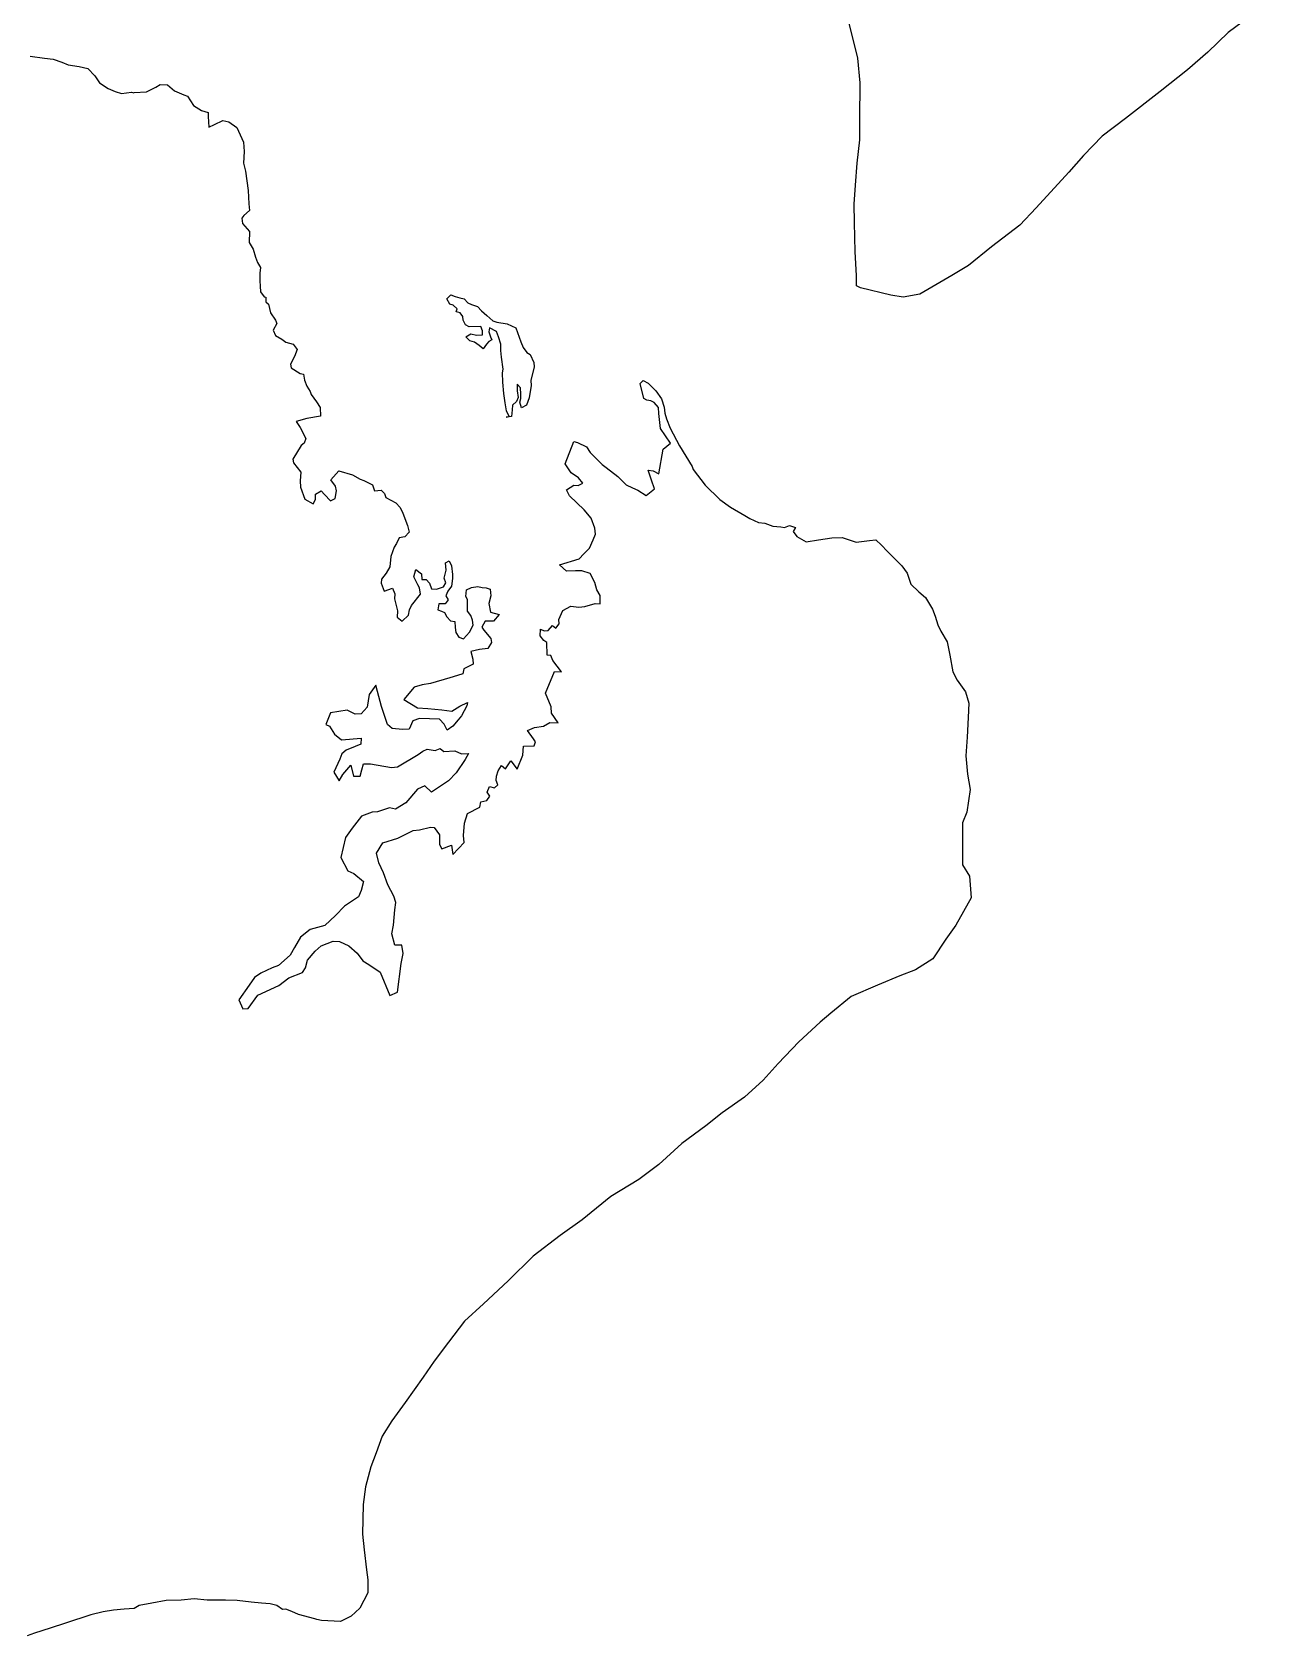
# Model space of a CAD drawing. Header units: inches. Extents: x 33.9 to 41.9, y -4.8 to 5.4.
# Drawn here: x 40.741 to 40.8513, y -2.4532 to -2.3107 of the extents above; entities that cross this region are included whole.
import ezdxf

# ---------------------------------------------------------------- set-up
doc = ezdxf.new("R2010")
doc.units = ezdxf.units.IN
doc.header["$MEASUREMENT"] = 0
doc.layers.add('Counties', color=7, linetype='Continuous')

msp = doc.modelspace()

# ---------------------------------------------------------------- linework, layer by layer
at = {"layer": 'Counties'}
for points in [[(40.85127, -2.30774), (40.84722, -2.31077), (40.84542, -2.31253), (40.84359, -2.31408), (40.84116, -2.31601), (40.83808, -2.3184), (40.83602, -2.31997), (40.83436, -2.32169), (40.83306, -2.32318), (40.83015, -2.32636), (40.82872, -2.32789), (40.82618, -2.32983), (40.82416, -2.33147), (40.82268, -2.33235), (40.81983, -2.33402), (40.81834, -2.33429), (40.81725, -2.33412), (40.81455, -2.33347), (40.8142, -2.33329), (40.8142, -2.33235), (40.81407, -2.33025), (40.81402, -2.32764), (40.81399, -2.32602), (40.8141, -2.32435), (40.81426, -2.32239), (40.81449, -2.3203), (40.81451, -2.31847), (40.81452, -2.31524), (40.81433, -2.31304), (40.81354, -2.30994)], [(40.85127, -2.30774), (40.84722, -2.31077), (40.84542, -2.31253), (40.84359, -2.31408), (40.84116, -2.31601), (40.83808, -2.3184), (40.83602, -2.31997), (40.83436, -2.32169), (40.83306, -2.32318), (40.83015, -2.32636), (40.82872, -2.32789), (40.82618, -2.32983), (40.82416, -2.33147), (40.82268, -2.33235), (40.81983, -2.33402), (40.81834, -2.33429), (40.81725, -2.33412), (40.81455, -2.33347), (40.8142, -2.33329), (40.8142, -2.33235), (40.81407, -2.33025), (40.81402, -2.32764), (40.81399, -2.32602), (40.8141, -2.32435), (40.81426, -2.32239), (40.81449, -2.3203), (40.81451, -2.31847), (40.81452, -2.31524), (40.81433, -2.31304), (40.81354, -2.30994)], [(40.7408, -2.31289), (40.74209, -2.31305), (40.74284, -2.31315), (40.74361, -2.31341), (40.74418, -2.31365), (40.74516, -2.31378), (40.74594, -2.31396), (40.74655, -2.31462), (40.74696, -2.31524), (40.74774, -2.31576), (40.74835, -2.31602), (40.74893, -2.31619), (40.74981, -2.31608), (40.75002, -2.31613), (40.75004, -2.31609), (40.75113, -2.31605), (40.75196, -2.31562), (40.75236, -2.31539), (40.75302, -2.31542), (40.75362, -2.31597), (40.75445, -2.3163), (40.75479, -2.31644), (40.75532, -2.31725), (40.75603, -2.31771), (40.75661, -2.31787), (40.75663, -2.31824), (40.75669, -2.31918), (40.75718, -2.31895), (40.75791, -2.31858), (40.75845, -2.31872), (40.75916, -2.3192), (40.75976, -2.32052), (40.75981, -2.32134), (40.75977, -2.32239), (40.75992, -2.32309), (40.76016, -2.32482), (40.76024, -2.326), (40.76029, -2.32658), (40.75978, -2.32702), (40.7596, -2.32726), (40.75966, -2.32774), (40.76029, -2.32844), (40.76027, -2.32942), (40.76062, -2.33003), (40.76082, -2.33074), (40.76099, -2.33122), (40.76126, -2.33165), (40.76122, -2.33216), (40.76121, -2.33247), (40.7612, -2.33283), (40.76125, -2.33332), (40.76127, -2.33381), (40.7616, -2.33426), (40.76174, -2.33429), (40.76173, -2.33469), (40.76198, -2.33491), (40.76214, -2.33568), (40.76259, -2.33633), (40.76271, -2.33664), (40.76239, -2.33722), (40.76261, -2.3377), (40.76317, -2.33802), (40.76351, -2.33828), (40.76416, -2.33847), (40.76451, -2.33895), (40.76429, -2.33955), (40.76394, -2.34025), (40.76398, -2.34056), (40.76479, -2.34107), (40.76509, -2.34114), (40.76517, -2.34166), (40.76538, -2.34221), (40.76568, -2.34266), (40.76578, -2.34293), (40.76623, -2.34359), (40.76657, -2.3441), (40.76659, -2.34486), (40.76539, -2.34507), (40.76444, -2.34535), (40.76478, -2.34587), (40.7653, -2.34686), (40.76515, -2.34727), (40.76487, -2.34748), (40.76413, -2.34868), (40.7642, -2.349), (40.76486, -2.34985), (40.7648, -2.35062), (40.76482, -2.35117), (40.76521, -2.35225), (40.76595, -2.35264), (40.76616, -2.35227), (40.76615, -2.35179), (40.76664, -2.35151), (40.76695, -2.35181), (40.76748, -2.35237), (40.76791, -2.35217), (40.76803, -2.3515), (40.76793, -2.35107), (40.7675, -2.35051), (40.76821, -2.34973), (40.76945, -2.35007), (40.77012, -2.35046), (40.77043, -2.35057), (40.7712, -2.35096), (40.77139, -2.3515), (40.77197, -2.35145), (40.77229, -2.35172), (40.77239, -2.35208), (40.77328, -2.35256), (40.77366, -2.35299), (40.77391, -2.35349), (40.77432, -2.35458), (40.77448, -2.35518), (40.77408, -2.35559), (40.77359, -2.35567), (40.77333, -2.35617), (40.77315, -2.35651), (40.77285, -2.35733), (40.77276, -2.35826), (40.77244, -2.35881), (40.77202, -2.35933), (40.77198, -2.3597), (40.77226, -2.36041), (40.77298, -2.36014), (40.7732, -2.36065), (40.77318, -2.36108), (40.77344, -2.36215), (40.77341, -2.36271), (40.77384, -2.36308), (40.77442, -2.36254), (40.77451, -2.36207), (40.77467, -2.36168), (40.77549, -2.36067), (40.77538, -2.36011), (40.77525, -2.35984), (40.77487, -2.35913), (40.77507, -2.35848), (40.77556, -2.35888), (40.77559, -2.35938), (40.77597, -2.35936), (40.77629, -2.35969), (40.77645, -2.36021), (40.77691, -2.36022), (40.77751, -2.36003), (40.77772, -2.35968), (40.77758, -2.35925), (40.77775, -2.35855), (40.77769, -2.35789), (40.77802, -2.35771), (40.77822, -2.35816), (40.77833, -2.35892), (40.77833, -2.3593), (40.77822, -2.35996), (40.77789, -2.3604), (40.77774, -2.36082), (40.77793, -2.36118), (40.77767, -2.36155), (40.77709, -2.36154), (40.77701, -2.36206), (40.77735, -2.36218), (40.77762, -2.36232), (40.77781, -2.36269), (40.77814, -2.36306), (40.77853, -2.36312), (40.77855, -2.36363), (40.7786, -2.36409), (40.77887, -2.36449), (40.7793, -2.36464), (40.77982, -2.36406), (40.78015, -2.36343), (40.78009, -2.36299), (40.77995, -2.36257), (40.77965, -2.36219), (40.77965, -2.36116), (40.7795, -2.36089), (40.77956, -2.3603), (40.78001, -2.36008), (40.78056, -2.36), (40.78094, -2.36008), (40.78132, -2.36012), (40.78165, -2.36024), (40.78173, -2.36082), (40.78155, -2.3615), (40.78168, -2.36227), (40.78246, -2.36248), (40.78197, -2.36309), (40.78121, -2.36309), (40.78092, -2.36362), (40.78111, -2.36389), (40.78171, -2.36462), (40.78178, -2.36497), (40.78146, -2.36551), (40.78072, -2.36559), (40.77994, -2.36577), (40.78012, -2.36645), (40.78016, -2.36689), (40.77933, -2.36732), (40.77923, -2.36777), (40.77838, -2.36803), (40.77809, -2.3681), (40.77637, -2.3686), (40.77561, -2.36873), (40.7749, -2.36893), (40.77399, -2.37004), (40.77522, -2.37079), (40.77614, -2.37085), (40.77738, -2.37095), (40.77827, -2.37106), (40.77896, -2.37064), (40.77964, -2.37031), (40.7796, -2.3706), (40.77911, -2.37149), (40.77883, -2.37184), (40.77835, -2.37242), (40.77784, -2.37276), (40.77759, -2.37222), (40.77716, -2.37178), (40.77539, -2.37173), (40.77479, -2.37194), (40.77447, -2.37267), (40.77387, -2.37271), (40.77297, -2.37261), (40.77254, -2.37225), (40.77201, -2.37067), (40.77165, -2.36934), (40.77151, -2.36876), (40.77092, -2.36959), (40.77075, -2.37071), (40.77021, -2.37132), (40.76968, -2.37134), (40.76897, -2.37099), (40.76747, -2.37122), (40.76708, -2.37227), (40.7674, -2.3724), (40.76784, -2.37312), (40.76847, -2.37361), (40.7702, -2.37346), (40.77019, -2.374), (40.76966, -2.37422), (40.76887, -2.37454), (40.7685, -2.37485), (40.7683, -2.37534), (40.76778, -2.37648), (40.76824, -2.37725), (40.76858, -2.37671), (40.76929, -2.37586), (40.76953, -2.37686), (40.77012, -2.37684), (40.77028, -2.3763), (40.77041, -2.37574), (40.77104, -2.37575), (40.77289, -2.37609), (40.77344, -2.37603), (40.77528, -2.37491), (40.77567, -2.37462), (40.77607, -2.37446), (40.77678, -2.37457), (40.77721, -2.37438), (40.77756, -2.37465), (40.77854, -2.37459), (40.77912, -2.37485), (40.77973, -2.37483), (40.77945, -2.37538), (40.77864, -2.37656), (40.77795, -2.37727), (40.77644, -2.37828), (40.77587, -2.3777), (40.77522, -2.37801), (40.77416, -2.37922), (40.77327, -2.37979), (40.77272, -2.37966), (40.77165, -2.38003), (40.77117, -2.38004), (40.77024, -2.38039), (40.76942, -2.38147), (40.76881, -2.38231), (40.76841, -2.38407), (40.76903, -2.38526), (40.76956, -2.38551), (40.7704, -2.3862), (40.77021, -2.38702), (40.76998, -2.38756), (40.76874, -2.3884), (40.76792, -2.38924), (40.76699, -2.39011), (40.76567, -2.39047), (40.76481, -2.39116), (40.76428, -2.39207), (40.7639, -2.39274), (40.76286, -2.39366), (40.76229, -2.39388), (40.7613, -2.39434), (40.76072, -2.39475), (40.76027, -2.39543), (40.75934, -2.39671), (40.7597, -2.39752), (40.76016, -2.39748), (40.76102, -2.39632), (40.76289, -2.39544), (40.76377, -2.39476), (40.76499, -2.39429), (40.76525, -2.39387), (40.76543, -2.39321), (40.76612, -2.3924), (40.76664, -2.39193), (40.76771, -2.3915), (40.76827, -2.39153), (40.76912, -2.39193), (40.76985, -2.39256), (40.77034, -2.39327), (40.7709, -2.39358), (40.77188, -2.39427), (40.77276, -2.39635), (40.77342, -2.39604), (40.77376, -2.3935), (40.77393, -2.3926), (40.77381, -2.39187), (40.77321, -2.39186), (40.77294, -2.39087), (40.77308, -2.39009), (40.77321, -2.38873), (40.77328, -2.38807), (40.77311, -2.38752), (40.77258, -2.38649), (40.77218, -2.38544), (40.77179, -2.38455), (40.77158, -2.38368), (40.77212, -2.38278), (40.77347, -2.38237), (40.77482, -2.38169), (40.77539, -2.38162), (40.77636, -2.38137), (40.7767, -2.3814), (40.77717, -2.38207), (40.77715, -2.38248), (40.77717, -2.38293), (40.77738, -2.38331), (40.77822, -2.38299), (40.77835, -2.3838), (40.77934, -2.38274), (40.77931, -2.38211), (40.77939, -2.38103), (40.77965, -2.38017), (40.78075, -2.3796), (40.78084, -2.37914), (40.78136, -2.379), (40.78162, -2.37863), (40.7814, -2.37827), (40.7816, -2.37776), (40.78206, -2.37789), (40.78235, -2.37761), (40.78221, -2.37724), (40.78224, -2.37684), (40.78238, -2.37638), (40.78267, -2.37591), (40.78302, -2.37619), (40.78351, -2.3755), (40.78406, -2.37624), (40.78456, -2.37497), (40.78461, -2.37418), (40.78556, -2.37416), (40.78569, -2.37379), (40.78551, -2.37352), (40.78498, -2.37278), (40.78559, -2.37252), (40.78639, -2.3724), (40.78695, -2.37207), (40.78771, -2.37212), (40.78712, -2.37125), (40.78709, -2.37068), (40.78658, -2.36947), (40.78738, -2.36756), (40.788, -2.36757), (40.78724, -2.36658), (40.78706, -2.36612), (40.78673, -2.3661), (40.78669, -2.36497), (40.78644, -2.36478), (40.78609, -2.36439), (40.78613, -2.36378), (40.78647, -2.36394), (40.78681, -2.3639), (40.78721, -2.36347), (40.78749, -2.36369), (40.78778, -2.3633), (40.78777, -2.36293), (40.78812, -2.36213), (40.78882, -2.36174), (40.78954, -2.36183), (40.79007, -2.36177), (40.79098, -2.3615), (40.79144, -2.36154), (40.79143, -2.3608), (40.79113, -2.3603), (40.79095, -2.35964), (40.79055, -2.35884), (40.78982, -2.35859), (40.78923, -2.3586), (40.78845, -2.35863), (40.78782, -2.35808), (40.78958, -2.35755), (40.78999, -2.35708), (40.79048, -2.35659), (40.7908, -2.35585), (40.79101, -2.35534), (40.79095, -2.35481), (40.79063, -2.35393), (40.79, -2.35318), (40.78871, -2.35194), (40.78843, -2.35142), (40.7891, -2.35099), (40.78948, -2.35103), (40.78988, -2.35081), (40.78951, -2.35035), (40.78886, -2.34991), (40.78832, -2.34909), (40.78909, -2.3471), (40.78942, -2.34719), (40.79023, -2.34758), (40.79055, -2.34808), (40.79161, -2.34917), (40.79197, -2.34942), (40.793, -2.35023), (40.79373, -2.35095), (40.7943, -2.35124), (40.79479, -2.35143), (40.79553, -2.35192), (40.79625, -2.35132), (40.79598, -2.35054), (40.79571, -2.34966), (40.79613, -2.34971), (40.79664, -2.35), (40.79703, -2.34778), (40.79769, -2.34726), (40.7968, -2.34595), (40.79663, -2.34462), (40.79661, -2.34409), (40.79623, -2.34365), (40.79592, -2.34349), (40.79559, -2.34345), (40.79532, -2.34329), (40.79499, -2.34196), (40.79524, -2.34168), (40.79571, -2.34192), (40.79638, -2.34262), (40.79688, -2.34332), (40.79712, -2.34406), (40.79718, -2.3446), (40.79732, -2.34511), (40.79765, -2.34592), (40.79847, -2.3475), (40.7996, -2.34934), (40.7997, -2.34961), (40.80075, -2.35098), (40.80206, -2.35228), (40.80301, -2.35294), (40.80427, -2.3537), (40.80473, -2.35394), (40.80549, -2.35432), (40.80606, -2.35436), (40.80678, -2.35463), (40.80747, -2.3547), (40.80782, -2.35475), (40.80824, -2.35457), (40.80877, -2.35476), (40.80857, -2.35512), (40.80889, -2.35556), (40.80972, -2.35603), (40.81083, -2.35584), (40.81202, -2.35567), (40.81294, -2.35564), (40.81416, -2.35605), (40.81536, -2.35592), (40.81593, -2.35585), (40.81643, -2.35633), (40.81693, -2.35686), (40.81823, -2.35817), (40.8187, -2.35882), (40.81904, -2.35979), (40.81974, -2.36047), (40.82034, -2.36097), (40.82094, -2.362), (40.82119, -2.36262), (40.82142, -2.36341), (40.82168, -2.36396), (40.82225, -2.36491), (40.82248, -2.36609), (40.82277, -2.36758), (40.82314, -2.36831), (40.82387, -2.36935), (40.82419, -2.37036), (40.82413, -2.37164), (40.82403, -2.37337), (40.82391, -2.37504), (40.82406, -2.37668), (40.82431, -2.37804), (40.824, -2.38005), (40.82363, -2.381), (40.82363, -2.38474), (40.82423, -2.38574), (40.8244, -2.38766), (40.82301, -2.39008), (40.82214, -2.39132), (40.82097, -2.39307), (40.81944, -2.39406), (40.81804, -2.39458), (40.81607, -2.39542), (40.81374, -2.39642), (40.81193, -2.39792), (40.81098, -2.39872), (40.80907, -2.40046), (40.80725, -2.40238), (40.80592, -2.40387), (40.80424, -2.40538), (40.80228, -2.40676), (40.80081, -2.40793), (40.79869, -2.4095), (40.79665, -2.41136), (40.79487, -2.41268), (40.79237, -2.41418), (40.78983, -2.41628), (40.78789, -2.41766), (40.78549, -2.41949), (40.78325, -2.42168), (40.78108, -2.42372), (40.77938, -2.42526), (40.77797, -2.42715), (40.7767, -2.42883), (40.77571, -2.43026), (40.77411, -2.4325), (40.77292, -2.43412), (40.77208, -2.4355), (40.77154, -2.43696), (40.77106, -2.4382), (40.77059, -2.43999), (40.77038, -2.44157), (40.77032, -2.44419), (40.77048, -2.44559), (40.77068, -2.44736), (40.77081, -2.44825), (40.7708, -2.44941), (40.77009, -2.45076), (40.76933, -2.45148), (40.76837, -2.45195), (40.76669, -2.45186), (40.76627, -2.45177), (40.76609, -2.45172), (40.76463, -2.45132), (40.76404, -2.45108), (40.76352, -2.45086), (40.76321, -2.45089), (40.76272, -2.45052), (40.76212, -2.45039), (40.76135, -2.45032), (40.76043, -2.45024), (40.7592, -2.4501), (40.75817, -2.45005), (40.75653, -2.45005), (40.75538, -2.44995), (40.75423, -2.45006), (40.7529, -2.45008), (40.7516, -2.45034), (40.7505, -2.45054), (40.75004, -2.45081), (40.74917, -2.45086), (40.74822, -2.45096), (40.74729, -2.45109), (40.74621, -2.45135), (40.74396, -2.4521), (40.74258, -2.45256), (40.7412, -2.45299), (40.74054, -2.45324)], [(40.7408, -2.31289), (40.74209, -2.31305), (40.74284, -2.31315), (40.74361, -2.31341), (40.74418, -2.31365), (40.74516, -2.31378), (40.74594, -2.31396), (40.74655, -2.31462), (40.74696, -2.31524), (40.74774, -2.31576), (40.74835, -2.31602), (40.74893, -2.31619), (40.74981, -2.31608), (40.75002, -2.31613), (40.75004, -2.31609), (40.75113, -2.31605), (40.75196, -2.31562), (40.75236, -2.31539), (40.75302, -2.31542), (40.75362, -2.31597), (40.75445, -2.3163), (40.75479, -2.31644), (40.75532, -2.31725), (40.75603, -2.31771), (40.75661, -2.31787), (40.75663, -2.31824), (40.75669, -2.31918), (40.75718, -2.31895), (40.75791, -2.31858), (40.75845, -2.31872), (40.75916, -2.3192), (40.75976, -2.32052), (40.75981, -2.32134), (40.75977, -2.32239), (40.75992, -2.32309), (40.76016, -2.32482), (40.76024, -2.326), (40.76029, -2.32658), (40.75978, -2.32702), (40.7596, -2.32726), (40.75966, -2.32774), (40.76029, -2.32844), (40.76027, -2.32942), (40.76062, -2.33003), (40.76082, -2.33074), (40.76099, -2.33122), (40.76126, -2.33165), (40.76122, -2.33216), (40.76121, -2.33247), (40.7612, -2.33283), (40.76125, -2.33332), (40.76127, -2.33381), (40.7616, -2.33426), (40.76174, -2.33429), (40.76173, -2.33469), (40.76198, -2.33491), (40.76214, -2.33568), (40.76259, -2.33633), (40.76271, -2.33664), (40.76239, -2.33722), (40.76261, -2.3377), (40.76317, -2.33802), (40.76351, -2.33828), (40.76416, -2.33847), (40.76451, -2.33895), (40.76429, -2.33955), (40.76394, -2.34025), (40.76398, -2.34056), (40.76479, -2.34107), (40.76509, -2.34114), (40.76517, -2.34166), (40.76538, -2.34221), (40.76568, -2.34266), (40.76578, -2.34293), (40.76623, -2.34359), (40.76657, -2.3441), (40.76659, -2.34486), (40.76539, -2.34507), (40.76444, -2.34535), (40.76478, -2.34587), (40.7653, -2.34686), (40.76515, -2.34727), (40.76487, -2.34748), (40.76413, -2.34868), (40.7642, -2.349), (40.76486, -2.34985), (40.7648, -2.35062), (40.76482, -2.35117), (40.76521, -2.35225), (40.76595, -2.35264), (40.76616, -2.35227), (40.76615, -2.35179), (40.76664, -2.35151), (40.76695, -2.35181), (40.76748, -2.35237), (40.76791, -2.35217), (40.76803, -2.3515), (40.76793, -2.35107), (40.7675, -2.35051), (40.76821, -2.34973), (40.76945, -2.35007), (40.77012, -2.35046), (40.77043, -2.35057), (40.7712, -2.35096), (40.77139, -2.3515), (40.77197, -2.35145), (40.77229, -2.35172), (40.77239, -2.35208), (40.77328, -2.35256), (40.77366, -2.35299), (40.77391, -2.35349), (40.77432, -2.35458), (40.77448, -2.35518), (40.77408, -2.35559), (40.77359, -2.35567), (40.77333, -2.35617), (40.77315, -2.35651), (40.77285, -2.35733), (40.77276, -2.35826), (40.77244, -2.35881), (40.77202, -2.35933), (40.77198, -2.3597), (40.77226, -2.36041), (40.77298, -2.36014), (40.7732, -2.36065), (40.77318, -2.36108), (40.77344, -2.36215), (40.77341, -2.36271), (40.77384, -2.36308), (40.77442, -2.36254), (40.77451, -2.36207), (40.77467, -2.36168), (40.77549, -2.36067), (40.77538, -2.36011), (40.77525, -2.35984), (40.77487, -2.35913), (40.77507, -2.35848), (40.77556, -2.35888), (40.77559, -2.35938), (40.77597, -2.35936), (40.77629, -2.35969), (40.77645, -2.36021), (40.77691, -2.36022), (40.77751, -2.36003), (40.77772, -2.35968), (40.77758, -2.35925), (40.77775, -2.35855), (40.77769, -2.35789), (40.77802, -2.35771), (40.77822, -2.35816), (40.77833, -2.35892), (40.77833, -2.3593), (40.77822, -2.35996), (40.77789, -2.3604), (40.77774, -2.36082), (40.77793, -2.36118), (40.77767, -2.36155), (40.77709, -2.36154), (40.77701, -2.36206), (40.77735, -2.36218), (40.77762, -2.36232), (40.77781, -2.36269), (40.77814, -2.36306), (40.77853, -2.36312), (40.77855, -2.36363), (40.7786, -2.36409), (40.77887, -2.36449), (40.7793, -2.36464), (40.77982, -2.36406), (40.78015, -2.36343), (40.78009, -2.36299), (40.77995, -2.36257), (40.77965, -2.36219), (40.77965, -2.36116), (40.7795, -2.36089), (40.77956, -2.3603), (40.78001, -2.36008), (40.78056, -2.36), (40.78094, -2.36008), (40.78132, -2.36012), (40.78165, -2.36024), (40.78173, -2.36082), (40.78155, -2.3615), (40.78168, -2.36227), (40.78246, -2.36248), (40.78197, -2.36309), (40.78121, -2.36309), (40.78092, -2.36362), (40.78111, -2.36389), (40.78171, -2.36462), (40.78178, -2.36497), (40.78146, -2.36551), (40.78072, -2.36559), (40.77994, -2.36577), (40.78012, -2.36645), (40.78016, -2.36689), (40.77933, -2.36732), (40.77923, -2.36777), (40.77838, -2.36803), (40.77809, -2.3681), (40.77637, -2.3686), (40.77561, -2.36873), (40.7749, -2.36893), (40.77399, -2.37004), (40.77522, -2.37079), (40.77614, -2.37085), (40.77738, -2.37095), (40.77827, -2.37106), (40.77896, -2.37064), (40.77964, -2.37031), (40.7796, -2.3706), (40.77911, -2.37149), (40.77883, -2.37184), (40.77835, -2.37242), (40.77784, -2.37276), (40.77759, -2.37222), (40.77716, -2.37178), (40.77539, -2.37173), (40.77479, -2.37194), (40.77447, -2.37267), (40.77387, -2.37271), (40.77297, -2.37261), (40.77254, -2.37225), (40.77201, -2.37067), (40.77165, -2.36934), (40.77151, -2.36876), (40.77092, -2.36959), (40.77075, -2.37071), (40.77021, -2.37132), (40.76968, -2.37134), (40.76897, -2.37099), (40.76747, -2.37122), (40.76708, -2.37227), (40.7674, -2.3724), (40.76784, -2.37312), (40.76847, -2.37361), (40.7702, -2.37346), (40.77019, -2.374), (40.76966, -2.37422), (40.76887, -2.37454), (40.7685, -2.37485), (40.7683, -2.37534), (40.76778, -2.37648), (40.76824, -2.37725), (40.76858, -2.37671), (40.76929, -2.37586), (40.76953, -2.37686), (40.77012, -2.37684), (40.77028, -2.3763), (40.77041, -2.37574), (40.77104, -2.37575), (40.77289, -2.37609), (40.77344, -2.37603), (40.77528, -2.37491), (40.77567, -2.37462), (40.77607, -2.37446), (40.77678, -2.37457), (40.77721, -2.37438), (40.77756, -2.37465), (40.77854, -2.37459), (40.77912, -2.37485), (40.77973, -2.37483), (40.77945, -2.37538), (40.77864, -2.37656), (40.77795, -2.37727), (40.77644, -2.37828), (40.77587, -2.3777), (40.77522, -2.37801), (40.77416, -2.37922), (40.77327, -2.37979), (40.77272, -2.37966), (40.77165, -2.38003), (40.77117, -2.38004), (40.77024, -2.38039), (40.76942, -2.38147), (40.76881, -2.38231), (40.76841, -2.38407), (40.76903, -2.38526), (40.76956, -2.38551), (40.7704, -2.3862), (40.77021, -2.38702), (40.76998, -2.38756), (40.76874, -2.3884), (40.76792, -2.38924), (40.76699, -2.39011), (40.76567, -2.39047), (40.76481, -2.39116), (40.76428, -2.39207), (40.7639, -2.39274), (40.76286, -2.39366), (40.76229, -2.39388), (40.7613, -2.39434), (40.76072, -2.39475), (40.76027, -2.39543), (40.75934, -2.39671), (40.7597, -2.39752), (40.76016, -2.39748), (40.76102, -2.39632), (40.76289, -2.39544), (40.76377, -2.39476), (40.76499, -2.39429), (40.76525, -2.39387), (40.76543, -2.39321), (40.76612, -2.3924), (40.76664, -2.39193), (40.76771, -2.3915), (40.76827, -2.39153), (40.76912, -2.39193), (40.76985, -2.39256), (40.77034, -2.39327), (40.7709, -2.39358), (40.77188, -2.39427), (40.77276, -2.39635), (40.77342, -2.39604), (40.77376, -2.3935), (40.77393, -2.3926), (40.77381, -2.39187), (40.77321, -2.39186), (40.77294, -2.39087), (40.77308, -2.39009), (40.77321, -2.38873), (40.77328, -2.38807), (40.77311, -2.38752), (40.77258, -2.38649), (40.77218, -2.38544), (40.77179, -2.38455), (40.77158, -2.38368), (40.77212, -2.38278), (40.77347, -2.38237), (40.77482, -2.38169), (40.77539, -2.38162), (40.77636, -2.38137), (40.7767, -2.3814), (40.77717, -2.38207), (40.77715, -2.38248), (40.77717, -2.38293), (40.77738, -2.38331), (40.77822, -2.38299), (40.77835, -2.3838), (40.77934, -2.38274), (40.77931, -2.38211), (40.77939, -2.38103), (40.77965, -2.38017), (40.78075, -2.3796), (40.78084, -2.37914), (40.78136, -2.379), (40.78162, -2.37863), (40.7814, -2.37827), (40.7816, -2.37776), (40.78206, -2.37789), (40.78235, -2.37761), (40.78221, -2.37724), (40.78224, -2.37684), (40.78238, -2.37638), (40.78267, -2.37591), (40.78302, -2.37619), (40.78351, -2.3755), (40.78406, -2.37624), (40.78456, -2.37497), (40.78461, -2.37418), (40.78556, -2.37416), (40.78569, -2.37379), (40.78551, -2.37352), (40.78498, -2.37278), (40.78559, -2.37252), (40.78639, -2.3724), (40.78695, -2.37207), (40.78771, -2.37212), (40.78712, -2.37125), (40.78709, -2.37068), (40.78658, -2.36947), (40.78738, -2.36756), (40.788, -2.36757), (40.78724, -2.36658), (40.78706, -2.36612), (40.78673, -2.3661), (40.78669, -2.36497), (40.78644, -2.36478), (40.78609, -2.36439), (40.78613, -2.36378), (40.78647, -2.36394), (40.78681, -2.3639), (40.78721, -2.36347), (40.78749, -2.36369), (40.78778, -2.3633), (40.78777, -2.36293), (40.78812, -2.36213), (40.78882, -2.36174), (40.78954, -2.36183), (40.79007, -2.36177), (40.79098, -2.3615), (40.79144, -2.36154), (40.79143, -2.3608), (40.79113, -2.3603), (40.79095, -2.35964), (40.79055, -2.35884), (40.78982, -2.35859), (40.78923, -2.3586), (40.78845, -2.35863), (40.78782, -2.35808), (40.78958, -2.35755), (40.78999, -2.35708), (40.79048, -2.35659), (40.7908, -2.35585), (40.79101, -2.35534), (40.79095, -2.35481), (40.79063, -2.35393), (40.79, -2.35318), (40.78871, -2.35194), (40.78843, -2.35142), (40.7891, -2.35099), (40.78948, -2.35103), (40.78988, -2.35081), (40.78951, -2.35035), (40.78886, -2.34991), (40.78832, -2.34909), (40.78909, -2.3471), (40.78942, -2.34719), (40.79023, -2.34758), (40.79055, -2.34808), (40.79161, -2.34917), (40.79197, -2.34942), (40.793, -2.35023), (40.79373, -2.35095), (40.7943, -2.35124), (40.79479, -2.35143), (40.79553, -2.35192), (40.79625, -2.35132), (40.79598, -2.35054), (40.79571, -2.34966), (40.79613, -2.34971), (40.79664, -2.35), (40.79703, -2.34778), (40.79769, -2.34726), (40.7968, -2.34595), (40.79663, -2.34462), (40.79661, -2.34409), (40.79623, -2.34365), (40.79592, -2.34349), (40.79559, -2.34345), (40.79532, -2.34329), (40.79499, -2.34196), (40.79524, -2.34168), (40.79571, -2.34192), (40.79638, -2.34262), (40.79688, -2.34332), (40.79712, -2.34406), (40.79718, -2.3446), (40.79732, -2.34511), (40.79765, -2.34592), (40.79847, -2.3475), (40.7996, -2.34934), (40.7997, -2.34961), (40.80075, -2.35098), (40.80206, -2.35228), (40.80301, -2.35294), (40.80427, -2.3537), (40.80473, -2.35394), (40.80549, -2.35432), (40.80606, -2.35436), (40.80678, -2.35463), (40.80747, -2.3547), (40.80782, -2.35475), (40.80824, -2.35457), (40.80877, -2.35476), (40.80857, -2.35512), (40.80889, -2.35556), (40.80972, -2.35603), (40.81083, -2.35584), (40.81202, -2.35567), (40.81294, -2.35564), (40.81416, -2.35605), (40.81536, -2.35592), (40.81593, -2.35585), (40.81643, -2.35633), (40.81693, -2.35686), (40.81823, -2.35817), (40.8187, -2.35882), (40.81904, -2.35979), (40.81974, -2.36047), (40.82034, -2.36097), (40.82094, -2.362), (40.82119, -2.36262), (40.82142, -2.36341), (40.82168, -2.36396), (40.82225, -2.36491), (40.82248, -2.36609), (40.82277, -2.36758), (40.82314, -2.36831), (40.82387, -2.36935), (40.82419, -2.37036), (40.82413, -2.37164), (40.82403, -2.37337), (40.82391, -2.37504), (40.82406, -2.37668), (40.82431, -2.37804), (40.824, -2.38005), (40.82363, -2.381), (40.82363, -2.38474), (40.82423, -2.38574), (40.8244, -2.38766), (40.82301, -2.39008), (40.82214, -2.39132), (40.82097, -2.39307), (40.81944, -2.39406), (40.81804, -2.39458), (40.81607, -2.39542), (40.81374, -2.39642), (40.81193, -2.39792), (40.81098, -2.39872), (40.80907, -2.40046), (40.80725, -2.40238), (40.80592, -2.40387), (40.80424, -2.40538), (40.80228, -2.40676), (40.80081, -2.40793), (40.79869, -2.4095), (40.79665, -2.41136), (40.79487, -2.41268), (40.79237, -2.41418), (40.78983, -2.41628), (40.78789, -2.41766), (40.78549, -2.41949), (40.78325, -2.42168), (40.78108, -2.42372), (40.77938, -2.42526), (40.77797, -2.42715), (40.7767, -2.42883), (40.77571, -2.43026), (40.77411, -2.4325), (40.77292, -2.43412), (40.77208, -2.4355), (40.77154, -2.43696), (40.77106, -2.4382), (40.77059, -2.43999), (40.77038, -2.44157), (40.77032, -2.44419), (40.77048, -2.44559), (40.77068, -2.44736), (40.77081, -2.44825), (40.7708, -2.44941), (40.77009, -2.45076), (40.76933, -2.45148), (40.76837, -2.45195), (40.76669, -2.45186), (40.76627, -2.45177), (40.76609, -2.45172), (40.76463, -2.45132), (40.76404, -2.45108), (40.76352, -2.45086), (40.76321, -2.45089), (40.76272, -2.45052), (40.76212, -2.45039), (40.76135, -2.45032), (40.76043, -2.45024), (40.7592, -2.4501), (40.75817, -2.45005), (40.75653, -2.45005), (40.75538, -2.44995), (40.75423, -2.45006), (40.7529, -2.45008), (40.7516, -2.45034), (40.7505, -2.45054), (40.75004, -2.45081), (40.74917, -2.45086), (40.74822, -2.45096), (40.74729, -2.45109), (40.74621, -2.45135), (40.74396, -2.4521), (40.74258, -2.45256), (40.7412, -2.45299), (40.74054, -2.45324)]]:
    msp.add_lwpolyline(points, dxfattribs=at)
msp.add_lwpolyline([(40.78317, -2.33665), (40.78395, -2.337), (40.78438, -2.33826), (40.78459, -2.33877), (40.78493, -2.33921), (40.78522, -2.33937), (40.78555, -2.34009), (40.78557, -2.34048), (40.78529, -2.3417), (40.7853, -2.34215), (40.78512, -2.34324), (40.78489, -2.34388), (40.78444, -2.34411), (40.7843, -2.34361), (40.7844, -2.34329), (40.78438, -2.34291), (40.78437, -2.34233), (40.78405, -2.34202), (40.78407, -2.34262), (40.78415, -2.34321), (40.78399, -2.34357), (40.78365, -2.34389), (40.78362, -2.34431), (40.78355, -2.34488), (40.78309, -2.34494), (40.78334, -2.34488), (40.78312, -2.34439), (40.78301, -2.34369), (40.78287, -2.34285), (40.7828, -2.34183), (40.78275, -2.34101), (40.78282, -2.3407), (40.78268, -2.33962), (40.78262, -2.33902), (40.7826, -2.33846), (40.7824, -2.3378), (40.78222, -2.33733), (40.78159, -2.33701), (40.78156, -2.33736), (40.78169, -2.3378), (40.78181, -2.33808), (40.78156, -2.33824), (40.78135, -2.33846), (40.78104, -2.33889), (40.78069, -2.33857), (40.78028, -2.33829), (40.77987, -2.33816), (40.77949, -2.3378), (40.77996, -2.33754), (40.78046, -2.33767), (40.78098, -2.33764), (40.78099, -2.33728), (40.78083, -2.33689), (40.77979, -2.33693), (40.77946, -2.33674), (40.77926, -2.33634), (40.77925, -2.33601), (40.77901, -2.33568), (40.77863, -2.3356), (40.77874, -2.33533), (40.77838, -2.33499), (40.77809, -2.33492), (40.77782, -2.33445), (40.77816, -2.33407), (40.77857, -2.33422), (40.77896, -2.33435), (40.77934, -2.33444), (40.77967, -2.3348), (40.78001, -2.33495), (40.78055, -2.33513), (40.7809, -2.33551), (40.78138, -2.33591), (40.78191, -2.33639), (40.78226, -2.33651)], close=True, dxfattribs=at)
msp.add_lwpolyline([(40.78317, -2.33665), (40.78395, -2.337), (40.78438, -2.33826), (40.78459, -2.33877), (40.78493, -2.33921), (40.78522, -2.33937), (40.78555, -2.34009), (40.78557, -2.34048), (40.78529, -2.3417), (40.7853, -2.34215), (40.78512, -2.34324), (40.78489, -2.34388), (40.78444, -2.34411), (40.7843, -2.34361), (40.7844, -2.34329), (40.78438, -2.34291), (40.78437, -2.34233), (40.78405, -2.34202), (40.78407, -2.34262), (40.78415, -2.34321), (40.78399, -2.34357), (40.78365, -2.34389), (40.78362, -2.34431), (40.78355, -2.34488), (40.78309, -2.34494), (40.78334, -2.34488), (40.78312, -2.34439), (40.78301, -2.34369), (40.78287, -2.34285), (40.7828, -2.34183), (40.78275, -2.34101), (40.78282, -2.3407), (40.78268, -2.33962), (40.78262, -2.33902), (40.7826, -2.33846), (40.7824, -2.3378), (40.78222, -2.33733), (40.78159, -2.33701), (40.78156, -2.33736), (40.78169, -2.3378), (40.78181, -2.33808), (40.78156, -2.33824), (40.78135, -2.33846), (40.78104, -2.33889), (40.78069, -2.33857), (40.78028, -2.33829), (40.77987, -2.33816), (40.77949, -2.3378), (40.77996, -2.33754), (40.78046, -2.33767), (40.78098, -2.33764), (40.78099, -2.33728), (40.78083, -2.33689), (40.77979, -2.33693), (40.77946, -2.33674), (40.77926, -2.33634), (40.77925, -2.33601), (40.77901, -2.33568), (40.77863, -2.3356), (40.77874, -2.33533), (40.77838, -2.33499), (40.77809, -2.33492), (40.77782, -2.33445), (40.77816, -2.33407), (40.77857, -2.33422), (40.77896, -2.33435), (40.77934, -2.33444), (40.77967, -2.3348), (40.78001, -2.33495), (40.78055, -2.33513), (40.7809, -2.33551), (40.78138, -2.33591), (40.78191, -2.33639), (40.78226, -2.33651)], close=True, dxfattribs=at)

doc.saveas('drawing.dxf')
